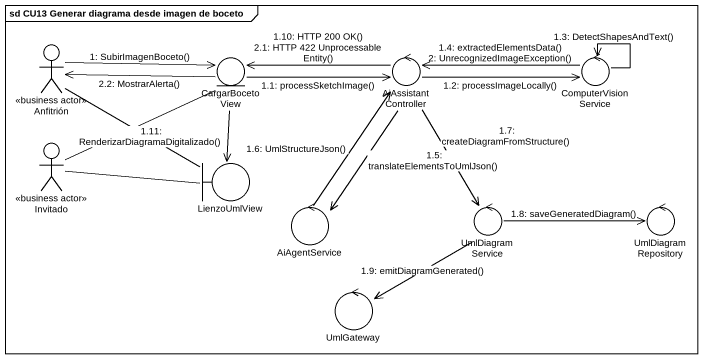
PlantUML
@startuml
mainframe sd CU13 Generar diagrama desde imagen de boceto
actor Anfitrión <<business actor>>
entity CargarBocetoView
control AiAssistantController
control ComputerVisionService
actor Invitado <<business actor>>
boundary LienzoUmlView
control AiAgentService
control UmlDiagramService
control UmlDiagramRepository
control UmlGateway
Anfitrión -right- LienzoUmlView
Invitado -right- CargarBocetoView
Invitado -right- LienzoUmlView
Anfitrión -right-> CargarBocetoView : 1: SubirImagenBoceto()
CargarBocetoView -right-> AiAssistantController : 1.1: processSketchImage()
AiAssistantController -right-> ComputerVisionService : 1.2: processImageLocally()
ComputerVisionService --> ComputerVisionService : 1.3: DetectShapesAndText()
ComputerVisionService -left-> AiAssistantController : 1.4: extractedElementsData()\n2: UnrecognizedImageException()
AiAssistantController --> AiAgentService : 1.5: translateElementsToUmlJson()
AiAgentService -up-> AiAssistantController : 1.6: UmlStructureJson()
AiAssistantController --> UmlDiagramService : 1.7: createDiagramFromStructure()
UmlDiagramService -right-> UmlDiagramRepository : 1.8: saveGeneratedDiagram()
UmlDiagramService --> UmlGateway : 1.9: emitDiagramGenerated()
AiAssistantController -left-> CargarBocetoView : 1.10: HTTP 200 OK()\n2.1: HTTP 422 Unprocessable Entity()
CargarBocetoView --> LienzoUmlView : 1.11: RenderizarDiagramaDigitalizado()
CargarBocetoView -left-> Anfitrión : 2.2: MostrarAlerta()
@enduml
